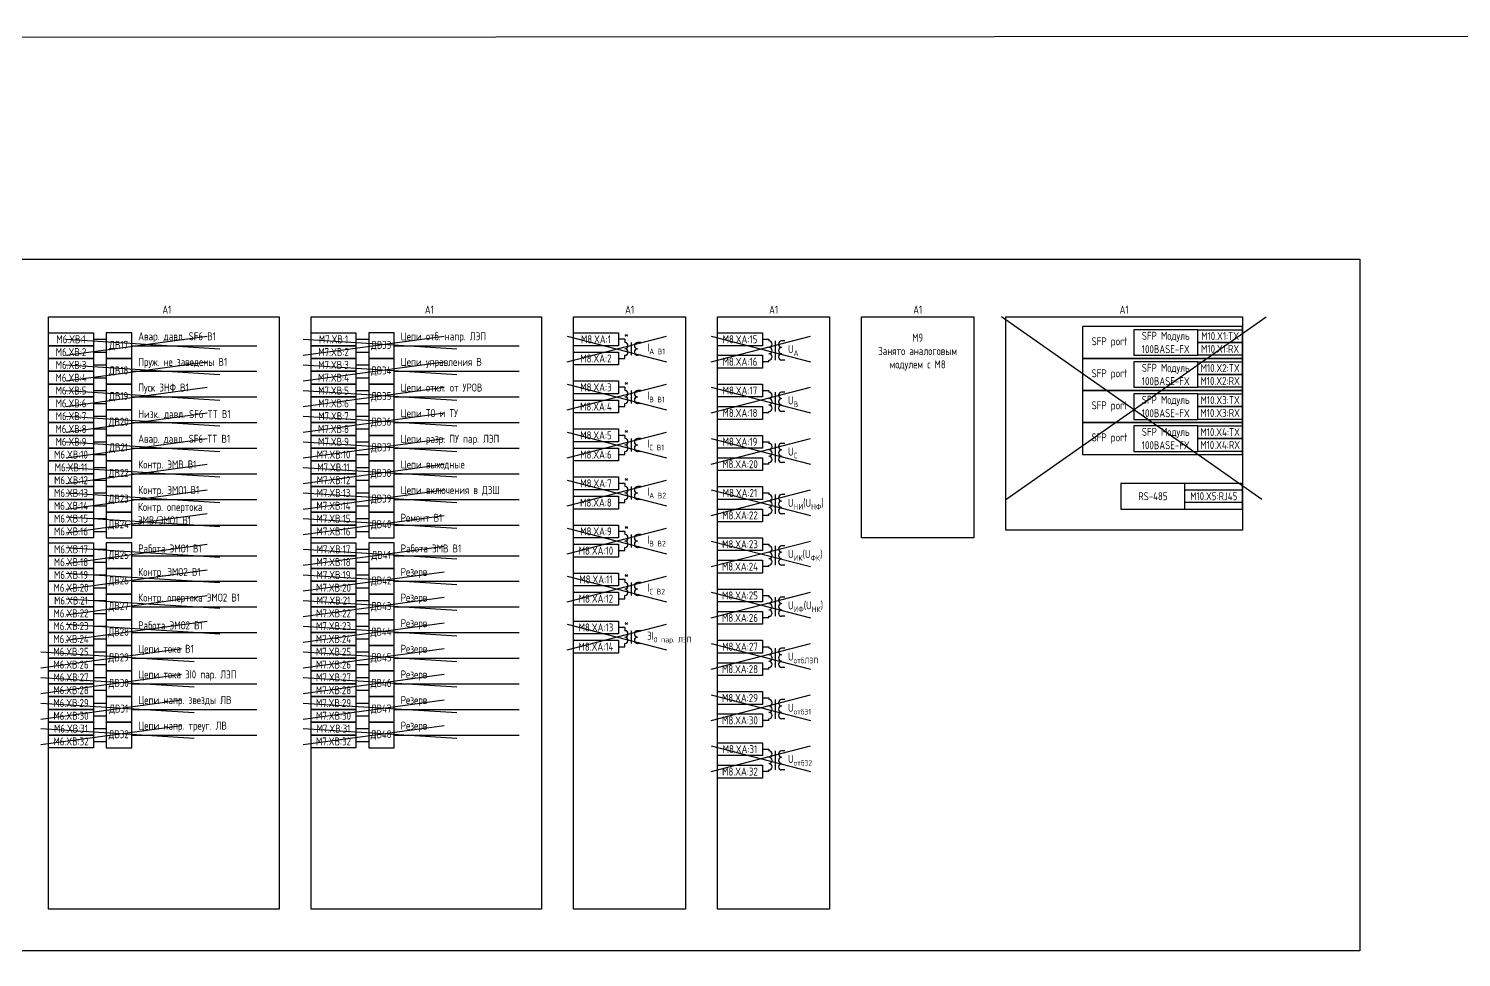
# Model space of a CAD drawing. Header units: millimetres. Extents: x -920 to 3495, y -90 to 589.
# Drawn here: x -447.6 to 0, y 299 to 589 of the extents above; entities that cross this region are included whole.
import ezdxf

# ---------------------------------------------------------------- set-up
doc = ezdxf.new("R2010")
doc.units = ezdxf.units.MM
doc.styles.add('Gost_type_A', font='GOST_A.TTF')

msp = doc.modelspace()

# ---------------------------------------------------------------- linework, layer by layer
at = {"color": 6}
for p, q in [((-62.35, 442), (-143.7, 499)), ((-142.35, 442), (-61, 499)), ((-435.83, 487), (-391.83, 493)), ((-361.83, 487), (-317.83, 493)), ((-279.35, 493), (-248.35, 485)), ((-279.35, 485), (-248.35, 493)), ((-234.35, 493), (-203.35, 485)), ((-234.35, 485), (-203.35, 493)), ((-435.83, 492), (-387.83, 489)), ((-361.83, 492), (-313.83, 489)), ((-435.83, 479), (-391.83, 485)), ((-435.83, 484), (-387.83, 481)), ((-361.83, 479), (-317.83, 485)), ((-361.83, 484), (-313.83, 481)), ((-435.83, 471), (-391.83, 477)), ((-435.83, 476), (-387.83, 473)), ((-361.83, 471), (-317.83, 477)), ((-361.83, 476), (-313.83, 473)), ((-279.35, 478), (-248.35, 470)), ((-279.35, 470), (-248.35, 478)), ((-234.35, 477), (-203.35, 469)), ((-234.35, 469), (-203.35, 477)), ((-435.83, 463), (-391.83, 469)), ((-435.83, 468), (-387.83, 465)), ((-361.83, 463), (-317.83, 469)), ((-361.83, 468), (-313.83, 465)), ((-279.35, 463), (-248.35, 455)), ((-279.35, 455), (-248.35, 463)), ((-435.83, 455), (-391.83, 461)), ((-435.83, 460), (-387.83, 457)), ((-361.83, 455), (-317.83, 461)), ((-361.83, 460), (-313.83, 457)), ((-234.35, 461), (-203.35, 453)), ((-234.35, 453), (-203.35, 461)), ((-435.83, 447), (-391.83, 453)), ((-361.83, 447), (-317.83, 453)), ((-435.83, 452), (-387.83, 449)), ((-361.83, 452), (-313.83, 449)), ((-435.83, 439), (-391.83, 445)), ((-435.83, 444), (-387.83, 441)), ((-361.83, 439), (-317.83, 445)), ((-361.83, 444), (-313.83, 441)), ((-234.35, 445), (-203.35, 437)), ((-234.35, 437), (-203.35, 445)), ((-435.83, 431.58), (-391.83, 437.58)), ((-435.83, 436.58), (-387.83, 433.58)), ((-361.83, 431), (-317.83, 437)), ((-361.83, 436), (-313.83, 433)), ((-435.83, 422), (-391.83, 428)), ((-435.83, 427), (-387.83, 424)), ((-361.83, 421.42), (-317.83, 427.42)), ((-361.83, 426.42), (-313.83, 423.42)), ((-234.35, 429), (-203.35, 421)), ((-234.35, 421), (-203.35, 429)), ((-435.83, 414), (-391.83, 420)), ((-435.83, 419), (-387.83, 416)), ((-435.83, 406), (-391.83, 412)), ((-234.35, 413), (-203.35, 405)), ((-234.35, 405), (-203.35, 413)), ((-435.83, 411), (-387.83, 408)), ((-435.83, 398), (-391.83, 404)), ((-435.83, 403), (-387.83, 400)), ((-279.35, 403), (-248.35, 395)), ((-279.35, 395), (-248.35, 403)), ((-443.83, 389.42), (-399.83, 395.42)), ((-443.83, 394.42), (-395.83, 391.42)), ((-234.35, 397), (-203.35, 389)), ((-234.35, 389), (-203.35, 397)), ((-443.83, 381.42), (-399.83, 387.42)), ((-443.83, 386.42), (-395.83, 383.42)), ((-443.83, 373.42), (-399.83, 379.42)), ((-443.83, 378.42), (-395.83, 375.42)), ((-443.83, 365.42), (-399.83, 371.42)), ((-443.83, 370.42), (-395.83, 367.42))]:
    msp.add_line(p, q, dxfattribs=at)
for p, q in [((-427.35, 492), (-423.35, 492)), ((-427.35, 488), (-423.35, 488)), ((-415.35, 490), (-376.35, 490)), ((-345.35, 492), (-341.35, 492)), ((-345.35, 488), (-341.35, 488)), ((-333.35, 490), (-294.35, 490)), ((-261.35, 492), (-263.35, 492)), ((-427.35, 484), (-423.35, 484)), ((-345.35, 484), (-341.35, 484)), ((-263.35, 486), (-261.35, 486)), ((-427.35, 480), (-423.35, 480)), ((-415.35, 482), (-376.35, 482)), ((-345.35, 480), (-341.35, 480)), ((-333.35, 482), (-294.35, 482)), ((-427.35, 476), (-423.35, 476)), ((-345.35, 476), (-341.35, 476)), ((-261.35, 477), (-263.35, 477)), ((-427.35, 472), (-423.35, 472)), ((-415.35, 474), (-376.35, 474)), ((-345.35, 472), (-341.35, 472)), ((-333.35, 474), (-294.35, 474)), ((-263.35, 471), (-261.35, 471)), ((-427.35, 468), (-423.35, 468)), ((-415.35, 466), (-376.35, 466)), ((-345.35, 468), (-341.35, 468)), ((-333.35, 466), (-294.35, 466)), ((-427.35, 464), (-423.35, 464)), ((-345.35, 464), (-341.35, 464)), ((-261.35, 462), (-263.35, 462)), ((-427.35, 460), (-423.35, 460)), ((-415.35, 458), (-376.35, 458)), ((-345.35, 460), (-341.35, 460)), ((-333.35, 458), (-294.35, 458)), ((-427.35, 456), (-423.35, 456)), ((-345.35, 456), (-341.35, 456)), ((-263.35, 456), (-261.35, 456)), ((-427.35, 452), (-423.35, 452)), ((-427.35, 448), (-423.35, 448)), ((-415.35, 450), (-376.35, 450)), ((-345.35, 452), (-341.35, 452)), ((-345.35, 448), (-341.35, 448)), ((-333.35, 450), (-294.35, 450)), ((-427.35, 444), (-423.35, 444)), ((-345.35, 444), (-341.35, 444)), ((-261.35, 447), (-263.35, 447)), ((-427.35, 440), (-423.35, 440)), ((-415.35, 442), (-376.35, 442)), ((-345.35, 440), (-341.35, 440)), ((-333.35, 442), (-294.35, 442)), ((-263.35, 441), (-261.35, 441)), ((-427.35, 436), (-423.35, 436)), ((-345.35, 436), (-341.35, 436)), ((-427.35, 432), (-423.35, 432)), ((-415.35, 434), (-376.35, 434)), ((-345.35, 432), (-341.35, 432)), ((-333.35, 434), (-294.35, 434)), ((-261.35, 432), (-263.35, 432)), ((-427.35, 426.42), (-423.35, 426.42)), ((-345.35, 426.42), (-341.35, 426.42)), ((-263.35, 426), (-261.35, 426)), ((-427.35, 422.42), (-423.35, 422.42)), ((-415.35, 424.42), (-376.35, 424.42)), ((-345.35, 422.42), (-341.35, 422.42)), ((-333.35, 424.42), (-294.35, 424.42)), ((-427.35, 418.42), (-423.35, 418.42)), ((-415.35, 416.42), (-376.35, 416.42)), ((-345.35, 418.42), (-341.35, 418.42)), ((-333.35, 416.42), (-294.35, 416.42)), ((-261.35, 417), (-263.35, 417)), ((-427.35, 414.42), (-423.35, 414.42)), ((-345.35, 414.42), (-341.35, 414.42)), ((-427.35, 410.42), (-423.35, 410.42)), ((-415.35, 408.42), (-376.35, 408.42)), ((-345.35, 410.42), (-341.35, 410.42)), ((-333.35, 408.42), (-294.35, 408.42)), ((-263.35, 411), (-261.35, 411)), ((-427.35, 406.42), (-423.35, 406.42)), ((-345.35, 406.42), (-341.35, 406.42)), ((-427.35, 402.42), (-423.35, 402.42)), ((-427.35, 398.42), (-423.35, 398.42)), ((-415.35, 400.42), (-376.35, 400.42)), ((-345.35, 402.42), (-341.35, 402.42)), ((-345.35, 398.42), (-341.35, 398.42)), ((-333.35, 400.42), (-294.35, 400.42)), ((-261.35, 402), (-263.35, 402)), ((-427.35, 394.42), (-423.35, 394.42)), ((-345.35, 394.42), (-341.35, 394.42)), ((-263.35, 396), (-261.35, 396)), ((-427.35, 390.42), (-423.35, 390.42)), ((-415.35, 392.42), (-376.35, 392.42)), ((-345.35, 390.42), (-341.35, 390.42)), ((-333.35, 392.42), (-294.35, 392.42)), ((-427.35, 386.42), (-423.35, 386.42)), ((-345.35, 386.42), (-341.35, 386.42)), ((-427.35, 382.42), (-423.35, 382.42)), ((-415.35, 384.42), (-376.35, 384.42)), ((-345.35, 382.42), (-341.35, 382.42)), ((-333.35, 384.42), (-294.35, 384.42)), ((-427.35, 378.42), (-423.35, 378.42)), ((-415.35, 376.42), (-376.35, 376.42)), ((-345.35, 378.42), (-341.35, 378.42)), ((-333.35, 376.42), (-294.35, 376.42)), ((-427.35, 374.42), (-423.35, 374.42)), ((-345.35, 374.42), (-341.35, 374.42)), ((-427.35, 370.42), (-423.35, 370.42)), ((-415.35, 368.42), (-376.35, 368.42)), ((-345.35, 370.42), (-341.35, 370.42)), ((-333.35, 368.42), (-294.35, 368.42)), ((-427.35, 366.42), (-423.35, 366.42)), ((-345.35, 366.42), (-341.35, 366.42))]:
    msp.add_line(p, q)
at = {"ltscale": 4}
for p, q in [((-261.35, 492), (-261.35, 491)), ((-261.35, 491.5), (-261.35, 491)), ((-259.35, 491), (-259.35, 487)), ((-259.35, 491), (-259.35, 487)), ((-256.35, 491), (-257.35, 491)), ((-256.35, 491), (-257.35, 491)), ((-218.35, 492), (-216.35, 492)), ((-216.35, 492), (-216.35, 491.5)), ((-216.35, 492), (-216.35, 491.5)), ((-214.35, 491.5), (-214.35, 487.5)), ((-214.35, 489.5), (-214.35, 485.5)), ((-211.35, 491.5), (-212.35, 491.5)), ((-261.35, 486), (-261.35, 487)), ((-256.35, 487), (-257.35, 487)), ((-256.35, 487), (-257.35, 487)), ((-216.35, 485), (-218.35, 485)), ((-216.35, 485), (-216.35, 485.5)), ((-211.35, 485.5), (-212.35, 485.5)), ((-261.35, 477), (-261.35, 476)), ((-261.35, 476.5), (-261.35, 476)), ((-259.35, 476), (-259.35, 472)), ((-259.35, 476), (-259.35, 472)), ((-256.35, 476), (-257.35, 476)), ((-256.35, 476), (-257.35, 476)), ((-218.35, 476), (-216.35, 476)), ((-216.35, 476), (-216.35, 475.5)), ((-216.35, 476), (-216.35, 475.5)), ((-214.35, 475.5), (-214.35, 471.5)), ((-211.35, 475.5), (-212.35, 475.5)), ((-261.35, 471), (-261.35, 472)), ((-256.35, 472), (-257.35, 472)), ((-256.35, 472), (-257.35, 472)), ((-214.35, 473.5), (-214.35, 469.5)), ((-216.35, 469), (-218.35, 469)), ((-216.35, 469), (-216.35, 469.5)), ((-211.35, 469.5), (-212.35, 469.5)), ((-261.35, 462), (-261.35, 461)), ((-261.35, 461.5), (-261.35, 461)), ((-261.35, 456), (-261.35, 457)), ((-259.35, 461), (-259.35, 457)), ((-259.35, 461), (-259.35, 457)), ((-256.35, 461), (-257.35, 461)), ((-256.35, 461), (-257.35, 461)), ((-256.35, 457), (-257.35, 457)), ((-256.35, 457), (-257.35, 457)), ((-218.35, 460), (-216.35, 460)), ((-216.35, 460), (-216.35, 459.5)), ((-216.35, 460), (-216.35, 459.5)), ((-214.35, 459.5), (-214.35, 455.5)), ((-214.35, 457.5), (-214.35, 453.5)), ((-211.35, 459.5), (-212.35, 459.5)), ((-216.35, 453), (-218.35, 453)), ((-216.35, 453), (-216.35, 453.5)), ((-211.35, 453.5), (-212.35, 453.5)), ((-261.35, 447), (-261.35, 446)), ((-261.35, 446.5), (-261.35, 446)), ((-259.35, 446), (-259.35, 442)), ((-259.35, 446), (-259.35, 442)), ((-256.35, 446), (-257.35, 446)), ((-256.35, 446), (-257.35, 446)), ((-218.35, 444), (-216.35, 444)), ((-216.35, 444), (-216.35, 443.5)), ((-216.35, 444), (-216.35, 443.5)), ((-214.35, 443.5), (-214.35, 439.5)), ((-211.35, 443.5), (-212.35, 443.5)), ((-261.35, 441), (-261.35, 442)), ((-256.35, 442), (-257.35, 442)), ((-256.35, 442), (-257.35, 442)), ((-214.35, 441.5), (-214.35, 437.5)), ((-216.35, 437), (-218.35, 437)), ((-216.35, 437), (-216.35, 437.5)), ((-211.35, 437.5), (-212.35, 437.5)), ((-261.35, 432), (-261.35, 431)), ((-261.35, 431.5), (-261.35, 431)), ((-259.35, 431), (-259.35, 427)), ((-259.35, 431), (-259.35, 427)), ((-256.35, 431), (-257.35, 431)), ((-256.35, 431), (-257.35, 431)), ((-261.35, 426), (-261.35, 427)), ((-256.35, 427), (-257.35, 427)), ((-256.35, 427), (-257.35, 427)), ((-218.35, 428), (-216.35, 428)), ((-216.35, 428), (-216.35, 427.5)), ((-216.35, 428), (-216.35, 427.5)), ((-214.35, 427.5), (-214.35, 423.5)), ((-214.35, 425.5), (-214.35, 421.5)), ((-211.35, 427.5), (-212.35, 427.5)), ((-216.35, 421), (-218.35, 421)), ((-216.35, 421), (-216.35, 421.5)), ((-211.35, 421.5), (-212.35, 421.5)), ((-261.35, 417), (-261.35, 416)), ((-261.35, 416.5), (-261.35, 416)), ((-261.35, 411), (-261.35, 412)), ((-259.35, 416), (-259.35, 412)), ((-259.35, 416), (-259.35, 412)), ((-256.35, 416), (-257.35, 416)), ((-256.35, 416), (-257.35, 416)), ((-256.35, 412), (-257.35, 412)), ((-256.35, 412), (-257.35, 412)), ((-218.35, 412), (-216.35, 412)), ((-216.35, 412), (-216.35, 411.5)), ((-216.35, 412), (-216.35, 411.5)), ((-214.35, 411.5), (-214.35, 407.5)), ((-214.35, 409.5), (-214.35, 405.5)), ((-211.35, 411.5), (-212.35, 411.5)), ((-216.35, 405), (-218.35, 405)), ((-216.35, 405), (-216.35, 405.5)), ((-211.35, 405.5), (-212.35, 405.5)), ((-261.35, 402), (-261.35, 401)), ((-261.35, 401.5), (-261.35, 401)), ((-259.35, 401), (-259.35, 397)), ((-259.35, 401), (-259.35, 397)), ((-256.35, 401), (-257.35, 401)), ((-256.35, 401), (-257.35, 401)), ((-261.35, 396), (-261.35, 397)), ((-256.35, 397), (-257.35, 397)), ((-256.35, 397), (-257.35, 397)), ((-218.35, 396), (-216.35, 396)), ((-216.35, 396), (-216.35, 395.5)), ((-216.35, 396), (-216.35, 395.5)), ((-214.35, 395.5), (-214.35, 391.5)), ((-211.35, 395.5), (-212.35, 395.5)), ((-216.35, 389), (-216.35, 389.5)), ((-214.35, 393.5), (-214.35, 389.5)), ((-211.35, 389.5), (-212.35, 389.5)), ((-216.35, 389), (-218.35, 389)), ((-218.35, 380), (-216.35, 380)), ((-216.35, 380), (-216.35, 379.5)), ((-216.35, 380), (-216.35, 379.5)), ((-214.35, 379.5), (-214.35, 375.5)), ((-214.35, 377.5), (-214.35, 373.5)), ((-211.35, 379.5), (-212.35, 379.5)), ((-216.35, 373), (-218.35, 373)), ((-216.35, 373), (-216.35, 373.5)), ((-211.35, 373.5), (-212.35, 373.5)), ((-218.35, 364), (-216.35, 364)), ((-216.35, 364), (-216.35, 363.5)), ((-216.35, 364), (-216.35, 363.5)), ((-214.35, 363.5), (-214.35, 359.5)), ((-211.35, 363.5), (-212.35, 363.5)), ((-214.35, 361.5), (-214.35, 357.5)), ((-216.35, 357), (-218.35, 357)), ((-216.35, 357), (-216.35, 357.5)), ((-211.35, 357.5), (-212.35, 357.5))]:
    msp.add_line(p, q, dxfattribs=at)
at = {"color": 3}
for p, q in [((-279.35, 448), (-248.35, 440)), ((-279.35, 440), (-248.35, 448)), ((-279.35, 433), (-248.35, 425)), ((-279.35, 425), (-248.35, 433)), ((-361.83, 413.42), (-317.83, 419.42)), ((-361.83, 418.42), (-313.83, 415.42)), ((-279.35, 418), (-248.35, 410)), ((-279.35, 410), (-248.35, 418)), ((-361.83, 405.42), (-317.83, 411.42)), ((-361.83, 410.42), (-313.83, 407.42)), ((-361.83, 397.42), (-317.83, 403.42)), ((-361.83, 402.42), (-313.83, 399.42)), ((-361.83, 389.42), (-317.83, 395.42)), ((-361.83, 394.42), (-313.83, 391.42)), ((-361.83, 381.42), (-317.83, 387.42)), ((-361.83, 386.42), (-313.83, 383.42)), ((-234.35, 381), (-203.35, 373)), ((-234.35, 373), (-203.35, 381)), ((-361.83, 373.42), (-317.83, 379.42)), ((-361.83, 378.42), (-313.83, 375.42)), ((-361.83, 365.42), (-317.83, 371.42)), ((-361.83, 370.42), (-313.83, 367.42)), ((-234.35, 365), (-203.35, 357)), ((-234.35, 357), (-203.35, 365))]:
    msp.add_line(p, q, dxfattribs=at)
at = {"color": 94, "lineweight": 30}
msp.add_lwpolyline([(-920, 586), (3495, 589), (3495, -87), (-920, -90)], close=True, dxfattribs=at)
for points in [[(-840, 517), (-31.75, 517), (-31.75, 301), (-840, 301)], [(-441.35, 499), (-369.35, 499), (-369.35, 314), (-441.35, 314)], [(-359.35, 499), (-287.35, 499), (-287.35, 314), (-359.35, 314)], [(-277.35, 499), (-242.35, 499), (-242.35, 314), (-277.35, 314)], [(-232.35, 499), (-197.35, 499), (-197.35, 314), (-232.35, 314)], [(-187.35, 499), (-152.35, 499), (-152.35, 430), (-187.35, 430)], [(-142.35, 499), (-68.35, 499), (-68.35, 432.42), (-142.35, 432.42)], [(-441.35, 494), (-427.35, 494), (-427.35, 490), (-441.35, 490)], [(-359.35, 494), (-345.35, 494), (-345.35, 490), (-359.35, 490)], [(-277.35, 494), (-263.35, 494), (-263.35, 490), (-277.35, 490)], [(-232.35, 494), (-218.35, 494), (-218.35, 490), (-232.35, 490)], [(-68.35, 496), (-118.35, 496), (-118.35, 486), (-68.35, 486)], [(-82.35, 495), (-68.35, 495), (-68.35, 491), (-82.35, 491)], [(-441.35, 490), (-427.35, 490), (-427.35, 486), (-441.35, 486)], [(-359.35, 490), (-345.35, 490), (-345.35, 486), (-359.35, 486)], [(-277.35, 488), (-263.35, 488), (-263.35, 484), (-277.35, 484)], [(-82.35, 491), (-68.35, 491), (-68.35, 487), (-82.35, 487)], [(-441.35, 486), (-427.35, 486), (-427.35, 482), (-441.35, 482)], [(-359.35, 486), (-345.35, 486), (-345.35, 482), (-359.35, 482)], [(-232.35, 487), (-218.35, 487), (-218.35, 483), (-232.35, 483)], [(-68.35, 486), (-118.35, 486), (-118.35, 476), (-68.35, 476)], [(-82.35, 485), (-68.35, 485), (-68.35, 481), (-82.35, 481)], [(-441.35, 482), (-427.35, 482), (-427.35, 478), (-441.35, 478)], [(-359.35, 482), (-345.35, 482), (-345.35, 478), (-359.35, 478)], [(-277.35, 479), (-263.35, 479), (-263.35, 475), (-277.35, 475)], [(-82.35, 481), (-68.35, 481), (-68.35, 477), (-82.35, 477)], [(-441.35, 478), (-427.35, 478), (-427.35, 474), (-441.35, 474)], [(-359.35, 478), (-345.35, 478), (-345.35, 474), (-359.35, 474)], [(-232.35, 478), (-218.35, 478), (-218.35, 474), (-232.35, 474)], [(-68.35, 476), (-118.35, 476), (-118.35, 466), (-68.35, 466)], [(-82.35, 475), (-68.35, 475), (-68.35, 471), (-82.35, 471)], [(-441.35, 474), (-427.35, 474), (-427.35, 470), (-441.35, 470)], [(-441.35, 470), (-427.35, 470), (-427.35, 466), (-441.35, 466)], [(-359.35, 474), (-345.35, 474), (-345.35, 470), (-359.35, 470)], [(-359.35, 470), (-345.35, 470), (-345.35, 466), (-359.35, 466)], [(-277.35, 473), (-263.35, 473), (-263.35, 469), (-277.35, 469)], [(-232.35, 471), (-218.35, 471), (-218.35, 467), (-232.35, 467)], [(-82.35, 471), (-68.35, 471), (-68.35, 467), (-82.35, 467)], [(-441.35, 466), (-427.35, 466), (-427.35, 462), (-441.35, 462)], [(-359.35, 466), (-345.35, 466), (-345.35, 462), (-359.35, 462)], [(-68.35, 466), (-118.35, 466), (-118.35, 456), (-68.35, 456)], [(-441.35, 462), (-427.35, 462), (-427.35, 458), (-441.35, 458)], [(-359.35, 462), (-345.35, 462), (-345.35, 458), (-359.35, 458)], [(-277.35, 464), (-263.35, 464), (-263.35, 460), (-277.35, 460)], [(-232.35, 462), (-218.35, 462), (-218.35, 458), (-232.35, 458)], [(-82.35, 465), (-68.35, 465), (-68.35, 461), (-82.35, 461)], [(-441.35, 458), (-427.35, 458), (-427.35, 454), (-441.35, 454)], [(-359.35, 458), (-345.35, 458), (-345.35, 454), (-359.35, 454)], [(-277.35, 458), (-263.35, 458), (-263.35, 454), (-277.35, 454)], [(-82.35, 461), (-68.35, 461), (-68.35, 457), (-82.35, 457)], [(-441.35, 454), (-427.35, 454), (-427.35, 450), (-441.35, 450)], [(-359.35, 454), (-345.35, 454), (-345.35, 450), (-359.35, 450)], [(-232.35, 455), (-218.35, 455), (-218.35, 451), (-232.35, 451)], [(-441.35, 450), (-427.35, 450), (-427.35, 446), (-441.35, 446)], [(-359.35, 450), (-345.35, 450), (-345.35, 446), (-359.35, 446)], [(-277.35, 449), (-263.35, 449), (-263.35, 445), (-277.35, 445)], [(-441.35, 446), (-427.35, 446), (-427.35, 442), (-441.35, 442)], [(-359.35, 446), (-345.35, 446), (-345.35, 442), (-359.35, 442)], [(-232.35, 446), (-218.35, 446), (-218.35, 442), (-232.35, 442)], [(-86.35, 445), (-68.35, 445), (-68.35, 441), (-86.35, 441)], [(-441.35, 442), (-427.35, 442), (-427.35, 438), (-441.35, 438)], [(-359.35, 442), (-345.35, 442), (-345.35, 438), (-359.35, 438)], [(-277.35, 443), (-263.35, 443), (-263.35, 439), (-277.35, 439)], [(-232.35, 439), (-218.35, 439), (-218.35, 435), (-232.35, 435)], [(-441.35, 438), (-427.35, 438), (-427.35, 434), (-441.35, 434)], [(-359.35, 438), (-345.35, 438), (-345.35, 434), (-359.35, 434)], [(-441.35, 434), (-427.35, 434), (-427.35, 430), (-441.35, 430)], [(-359.35, 434), (-345.35, 434), (-345.35, 430), (-359.35, 430)], [(-277.35, 434), (-263.35, 434), (-263.35, 430), (-277.35, 430)], [(-232.35, 430), (-218.35, 430), (-218.35, 426), (-232.35, 426)], [(-441.35, 428.42), (-427.35, 428.42), (-427.35, 424.42), (-441.35, 424.42)], [(-359.35, 428.42), (-345.35, 428.42), (-345.35, 424.42), (-359.35, 424.42)], [(-277.35, 428), (-263.35, 428), (-263.35, 424), (-277.35, 424)], [(-441.35, 424.42), (-427.35, 424.42), (-427.35, 420.42), (-441.35, 420.42)], [(-359.35, 424.42), (-345.35, 424.42), (-345.35, 420.42), (-359.35, 420.42)], [(-232.35, 423), (-218.35, 423), (-218.35, 419), (-232.35, 419)], [(-441.35, 420.42), (-427.35, 420.42), (-427.35, 416.42), (-441.35, 416.42)], [(-441.35, 416.42), (-427.35, 416.42), (-427.35, 412.42), (-441.35, 412.42)], [(-359.35, 420.42), (-345.35, 420.42), (-345.35, 416.42), (-359.35, 416.42)], [(-359.35, 416.42), (-345.35, 416.42), (-345.35, 412.42), (-359.35, 412.42)], [(-277.35, 419), (-263.35, 419), (-263.35, 415), (-277.35, 415)], [(-441.35, 412.42), (-427.35, 412.42), (-427.35, 408.42), (-441.35, 408.42)], [(-359.35, 412.42), (-345.35, 412.42), (-345.35, 408.42), (-359.35, 408.42)], [(-277.35, 413), (-263.35, 413), (-263.35, 409), (-277.35, 409)], [(-232.35, 414), (-218.35, 414), (-218.35, 410), (-232.35, 410)], [(-441.35, 408.42), (-427.35, 408.42), (-427.35, 404.42), (-441.35, 404.42)], [(-359.35, 408.42), (-345.35, 408.42), (-345.35, 404.42), (-359.35, 404.42)], [(-441.35, 404.42), (-427.35, 404.42), (-427.35, 400.42), (-441.35, 400.42)], [(-359.35, 404.42), (-345.35, 404.42), (-345.35, 400.42), (-359.35, 400.42)], [(-277.35, 404), (-263.35, 404), (-263.35, 400), (-277.35, 400)], [(-232.35, 407), (-218.35, 407), (-218.35, 403), (-232.35, 403)], [(-441.35, 400.42), (-427.35, 400.42), (-427.35, 396.42), (-441.35, 396.42)], [(-359.35, 400.42), (-345.35, 400.42), (-345.35, 396.42), (-359.35, 396.42)], [(-441.35, 396.42), (-427.35, 396.42), (-427.35, 392.42), (-441.35, 392.42)], [(-359.35, 396.42), (-345.35, 396.42), (-345.35, 392.42), (-359.35, 392.42)], [(-277.35, 398), (-263.35, 398), (-263.35, 394), (-277.35, 394)], [(-232.35, 398), (-218.35, 398), (-218.35, 394), (-232.35, 394)], [(-441.35, 392.42), (-427.35, 392.42), (-427.35, 388.42), (-441.35, 388.42)], [(-359.35, 392.42), (-345.35, 392.42), (-345.35, 388.42), (-359.35, 388.42)], [(-232.35, 391), (-218.35, 391), (-218.35, 387), (-232.35, 387)], [(-441.35, 388.42), (-427.35, 388.42), (-427.35, 384.42), (-441.35, 384.42)], [(-359.35, 388.42), (-345.35, 388.42), (-345.35, 384.42), (-359.35, 384.42)], [(-441.35, 384.42), (-427.35, 384.42), (-427.35, 380.42), (-441.35, 380.42)], [(-359.35, 384.42), (-345.35, 384.42), (-345.35, 380.42), (-359.35, 380.42)], [(-232.35, 382), (-218.35, 382), (-218.35, 378), (-232.35, 378)], [(-441.35, 380.42), (-427.35, 380.42), (-427.35, 376.42), (-441.35, 376.42)], [(-441.35, 376.42), (-427.35, 376.42), (-427.35, 372.42), (-441.35, 372.42)], [(-359.35, 380.42), (-345.35, 380.42), (-345.35, 376.42), (-359.35, 376.42)], [(-359.35, 376.42), (-345.35, 376.42), (-345.35, 372.42), (-359.35, 372.42)], [(-441.35, 372.42), (-427.35, 372.42), (-427.35, 368.42), (-441.35, 368.42)], [(-359.35, 372.42), (-345.35, 372.42), (-345.35, 368.42), (-359.35, 368.42)], [(-232.35, 375), (-218.35, 375), (-218.35, 371), (-232.35, 371)], [(-441.35, 368.42), (-427.35, 368.42), (-427.35, 364.42), (-441.35, 364.42)], [(-359.35, 368.42), (-345.35, 368.42), (-345.35, 364.42), (-359.35, 364.42)], [(-232.35, 366), (-218.35, 366), (-218.35, 362), (-232.35, 362)], [(-232.35, 359), (-218.35, 359), (-218.35, 355), (-232.35, 355)]]:
    msp.add_lwpolyline(points, close=True)
at = {"ltscale": 4}
for points in [[(-423.35, 486), (-415.35, 486), (-415.35, 494), (-423.35, 494)], [(-341.35, 486), (-333.35, 486), (-333.35, 494), (-341.35, 494)], [(-423.35, 478), (-415.35, 478), (-415.35, 486), (-423.35, 486)], [(-341.35, 478), (-333.35, 478), (-333.35, 486), (-341.35, 486)], [(-423.35, 470), (-415.35, 470), (-415.35, 478), (-423.35, 478)], [(-341.35, 470), (-333.35, 470), (-333.35, 478), (-341.35, 478)], [(-423.35, 462), (-415.35, 462), (-415.35, 470), (-423.35, 470)], [(-341.35, 462), (-333.35, 462), (-333.35, 470), (-341.35, 470)], [(-423.35, 454), (-415.35, 454), (-415.35, 462), (-423.35, 462)], [(-341.35, 454), (-333.35, 454), (-333.35, 462), (-341.35, 462)], [(-423.35, 446), (-415.35, 446), (-415.35, 454), (-423.35, 454)], [(-341.35, 446), (-333.35, 446), (-333.35, 454), (-341.35, 454)], [(-423.35, 438), (-415.35, 438), (-415.35, 446), (-423.35, 446)], [(-341.35, 438), (-333.35, 438), (-333.35, 446), (-341.35, 446)], [(-423.35, 430), (-415.35, 430), (-415.35, 438), (-423.35, 438)], [(-341.35, 430), (-333.35, 430), (-333.35, 438), (-341.35, 438)], [(-423.35, 420.42), (-415.35, 420.42), (-415.35, 428.42), (-423.35, 428.42)], [(-341.35, 420.42), (-333.35, 420.42), (-333.35, 428.42), (-341.35, 428.42)], [(-423.35, 412.42), (-415.35, 412.42), (-415.35, 420.42), (-423.35, 420.42)], [(-341.35, 412.42), (-333.35, 412.42), (-333.35, 420.42), (-341.35, 420.42)], [(-423.35, 404.42), (-415.35, 404.42), (-415.35, 412.42), (-423.35, 412.42)], [(-341.35, 404.42), (-333.35, 404.42), (-333.35, 412.42), (-341.35, 412.42)], [(-423.35, 396.42), (-415.35, 396.42), (-415.35, 404.42), (-423.35, 404.42)], [(-341.35, 396.42), (-333.35, 396.42), (-333.35, 404.42), (-341.35, 404.42)], [(-423.35, 388.42), (-415.35, 388.42), (-415.35, 396.42), (-423.35, 396.42)], [(-341.35, 388.42), (-333.35, 388.42), (-333.35, 396.42), (-341.35, 396.42)], [(-423.35, 380.42), (-415.35, 380.42), (-415.35, 388.42), (-423.35, 388.42)], [(-341.35, 380.42), (-333.35, 380.42), (-333.35, 388.42), (-341.35, 388.42)], [(-423.35, 372.42), (-415.35, 372.42), (-415.35, 380.42), (-423.35, 380.42)], [(-341.35, 372.42), (-333.35, 372.42), (-333.35, 380.42), (-341.35, 380.42)], [(-423.35, 364.42), (-415.35, 364.42), (-415.35, 372.42), (-423.35, 372.42)], [(-341.35, 364.42), (-333.35, 364.42), (-333.35, 372.42), (-341.35, 372.42)]]:
    msp.add_lwpolyline(points, close=True, dxfattribs=at)
at = {"linetype": 'Continuous', "lineweight": 25, "ltscale": 4}
for points in [[(-102.35, 487), (-82.35, 487), (-82.35, 495), (-102.35, 495)], [(-102.35, 477), (-82.35, 477), (-82.35, 485), (-102.35, 485)], [(-102.35, 467), (-82.35, 467), (-82.35, 475), (-102.35, 475)], [(-102.35, 457), (-82.35, 457), (-82.35, 465), (-102.35, 465)], [(-106.35, 439), (-68.35, 439), (-68.35, 447), (-106.35, 447)], [(-106.35, 439), (-86.35, 439), (-86.35, 447), (-106.35, 447)]]:
    msp.add_lwpolyline(points, close=True, dxfattribs=at)
at = {"ltscale": 4}
for centre, start, end in [((-261.35, 490), 270, 90), ((-261.35, 490), 270, 90), ((-261.35, 488), 270, 90), ((-261.35, 488), 270, 90), ((-257.35, 490), 90, 270), ((-257.35, 490), 90, 270), ((-257.35, 488), 90, 270), ((-257.35, 488), 90, 270), ((-216.35, 490.5), 270, 90), ((-216.35, 488.5), 270, 90), ((-212.35, 490.5), 90, 270), ((-212.35, 490.5), 90, 270), ((-212.35, 488.5), 90, 270), ((-212.35, 488.5), 90, 270), ((-216.35, 486.5), 270, 90), ((-212.35, 486.5), 90, 270), ((-261.35, 475), 270, 90), ((-261.35, 475), 270, 90), ((-257.35, 475), 90, 270), ((-257.35, 475), 90, 270), ((-216.35, 474.5), 270, 90), ((-212.35, 474.5), 90, 270), ((-212.35, 474.5), 90, 270), ((-261.35, 473), 270, 90), ((-261.35, 473), 270, 90), ((-257.35, 473), 90, 270), ((-257.35, 473), 90, 270), ((-216.35, 472.5), 270, 90), ((-216.35, 470.5), 270, 90), ((-212.35, 472.5), 90, 270), ((-212.35, 472.5), 90, 270), ((-212.35, 470.5), 90, 270), ((-261.35, 460), 270, 90), ((-261.35, 460), 270, 90), ((-261.35, 458), 270, 90), ((-261.35, 458), 270, 90), ((-257.35, 460), 90, 270), ((-257.35, 460), 90, 270), ((-257.35, 458), 90, 270), ((-257.35, 458), 90, 270), ((-216.35, 458.5), 270, 90), ((-216.35, 456.5), 270, 90), ((-212.35, 458.5), 90, 270), ((-212.35, 458.5), 90, 270), ((-212.35, 456.5), 90, 270), ((-212.35, 456.5), 90, 270), ((-216.35, 454.5), 270, 90), ((-212.35, 454.5), 90, 270), ((-261.35, 445), 270, 90), ((-261.35, 445), 270, 90), ((-261.35, 443), 270, 90), ((-261.35, 443), 270, 90), ((-257.35, 445), 90, 270), ((-257.35, 445), 90, 270), ((-257.35, 443), 90, 270), ((-257.35, 443), 90, 270), ((-216.35, 442.5), 270, 90), ((-212.35, 442.5), 90, 270), ((-212.35, 442.5), 90, 270), ((-216.35, 440.5), 270, 90), ((-216.35, 438.5), 270, 90), ((-212.35, 440.5), 90, 270), ((-212.35, 440.5), 90, 270), ((-212.35, 438.5), 90, 270), ((-261.35, 430), 270, 90), ((-261.35, 430), 270, 90), ((-257.35, 430), 90, 270), ((-257.35, 430), 90, 270), ((-261.35, 428), 270, 90), ((-261.35, 428), 270, 90), ((-257.35, 428), 90, 270), ((-257.35, 428), 90, 270), ((-216.35, 426.5), 270, 90), ((-216.35, 424.5), 270, 90), ((-212.35, 426.5), 90, 270), ((-212.35, 426.5), 90, 270), ((-212.35, 424.5), 90, 270), ((-212.35, 424.5), 90, 270), ((-216.35, 422.5), 270, 90), ((-212.35, 422.5), 90, 270), ((-261.35, 415), 270, 90), ((-261.35, 415), 270, 90), ((-261.35, 413), 270, 90), ((-261.35, 413), 270, 90), ((-257.35, 415), 90, 270), ((-257.35, 415), 90, 270), ((-257.35, 413), 90, 270), ((-257.35, 413), 90, 270), ((-216.35, 410.5), 270, 90), ((-216.35, 408.5), 270, 90), ((-216.35, 406.5), 270, 90), ((-212.35, 410.5), 90, 270), ((-212.35, 410.5), 90, 270), ((-212.35, 408.5), 90, 270), ((-212.35, 408.5), 90, 270), ((-212.35, 406.5), 90, 270), ((-261.35, 400), 270, 90), ((-261.35, 400), 270, 90), ((-261.35, 398), 270, 90), ((-261.35, 398), 270, 90), ((-257.35, 400), 90, 270), ((-257.35, 400), 90, 270), ((-257.35, 398), 90, 270), ((-257.35, 398), 90, 270), ((-216.35, 394.5), 270, 90), ((-212.35, 394.5), 90, 270), ((-212.35, 394.5), 90, 270), ((-216.35, 392.5), 270, 90), ((-216.35, 390.5), 270, 90), ((-212.35, 392.5), 90, 270), ((-212.35, 392.5), 90, 270), ((-212.35, 390.5), 90, 270), ((-216.35, 378.5), 270, 90), ((-216.35, 376.5), 270, 90), ((-212.35, 378.5), 90, 270), ((-212.35, 378.5), 90, 270), ((-212.35, 376.5), 90, 270), ((-212.35, 376.5), 90, 270), ((-216.35, 374.5), 270, 90), ((-212.35, 374.5), 90, 270), ((-216.35, 362.5), 270, 90), ((-212.35, 362.5), 90, 270), ((-212.35, 362.5), 90, 270), ((-216.35, 360.5), 270, 90), ((-216.35, 358.5), 270, 90), ((-212.35, 360.5), 90, 270), ((-212.35, 360.5), 90, 270), ((-212.35, 358.5), 90, 270)]:
    msp.add_arc(centre, 1, start, end, dxfattribs=at)

# ---------------------------------------------------------------- texts
at = {"char_height": 2.5, "attachment_point": 8, "line_spacing_factor": 0.9, "style": 'Gost_type_A'}
for insert, width in [((-404.41, 500), 73.8762), ((-322.41, 500), 73.8762), ((-259.85, 500), 35), ((-214.85, 500), 35), ((-169.85, 500), 35), ((-105.35, 500), 74.0002)]:
    msp.add_mtext('A1', dxfattribs=dict(at, insert=insert, width=width))
at = {"char_height": 2.5, "style": 'Gost_type_A'}
for s, insert, width, attachment_point in [('M6.XВ:1', (-434.35, 492), 14, 5), ('Авар. давл. SF6 B1', (-413.35, 491), 27.8465, 7), ('M7.XВ:1', (-352.35, 492), 14, 5), ('Цепи отб. напр. ЛЭП', (-331.35, 491), 30.8621, 7), ('M8.XA:1', (-270.35, 492), 14, 5), ('*', (-260.85, 493.5), 3, 5), ('M8.XA:15', (-225.35, 492), 14, 5), ('M9\\PЗанято аналоговым модулем с М8', (-169.85, 488), 35, 5), ('SFP port', (-104.35, 491), 20, 6), ('SFP Mодуль 100BASE-FX', (-92.35, 491), 19.9998, 5), ('M10.X1:TX', (-75.35, 493), 14, 5), ('M6.XВ:2', (-434.35, 488), 14, 5), ('ДВ17', (-419.47, 490), 7.7588, 5), ('M7.XВ:2', (-352.35, 488), 14, 5), ('ДВ33', (-337.47, 490), 7.7588, 5), ('\\A1;I{\\H0.7x;\\S^ A B1;}', (-254.35, 489), 8, 4), ('\\A1;U{\\H0.7x;\\S^ A;}', (-210.35, 488.5), 12, 4), ('M10.X1:RX', (-75.35, 489), 14, 5), ('M6.XВ:3', (-434.35, 484), 14, 5), ('ДВ18', (-419.47, 482), 7.7588, 5), ('Пруж. не заведены B1', (-413.35, 483), 31.2345, 7), ('M7.XВ:3', (-352.35, 484), 14, 5), ('ДВ34', (-337.47, 482), 7.7588, 5), ('Цепи управления B', (-331.35, 483), 44.8565, 7), ('M8.XA:2', (-270.36, 486), 14.018, 5), ('M8.XA:16', (-225.36, 485), 14.018, 5), ('SFP Mодуль 100BASE-FX', (-92.35, 481), 19.9998, 5), ('M10.X2:TX', (-75.35, 483), 14, 5), ('M6.XВ:4', (-434.35, 480), 14, 5), ('M7.XВ:4', (-352.35, 480), 14, 5), ('SFP port', (-104.35, 481), 20, 6), ('M10.X2:RX', (-75.35, 479), 14, 5), ('M6.XВ:5', (-434.35, 476), 14, 5), ('ДВ19', (-419.47, 474), 7.7588, 5), ('Пуск ЗНФ B1', (-413.35, 475), 27.8465, 7), ('M7.XВ:5', (-352.35, 476), 14, 5), ('ДВ35', (-337.47, 474), 7.7588, 5), ('Цепи откл. от УРОВ', (-331.35, 475), 27.8465, 7), ('M8.XA:3', (-270.35, 477), 14, 5), ('*', (-260.85, 478.5), 3, 5), ('\\A1;I{\\H0.7x;\\S^ B B1;}', (-254.35, 474), 8, 4), ('M8.XA:17', (-225.36, 476), 14.018, 5), ('M6.XВ:6', (-434.35, 472), 14, 5), ('M7.XВ:6', (-352.35, 472), 14, 5), ('Цепи ТО и ТУ', (-331.35, 467), 27.8465, 7), ('M8.XA:4', (-270.36, 470.99), 14.018, 5), ('M8.XA:18', (-225.36, 469), 14.018, 5), ('\\A1;U{\\H0.7x;\\S^ B;}', (-210.35, 472.5), 12, 4), ('SFP port', (-104.35, 471), 20, 6), ('SFP Mодуль 100BASE-FX', (-92.35, 471), 19.9998, 5), ('M10.X3:RX', (-75.35, 469), 14, 5), ('M10.X3:TX', (-75.35, 473), 14, 5), ('M6.XВ:7', (-434.35, 468), 14, 5), ('ДВ20', (-419.47, 466), 7.7588, 5), ('Низк. давл. SF6 TT B1', (-413.35, 467), 27.7075, 7), ('M7.XВ:7', (-352.35, 468), 14, 5), ('ДВ36', (-337.47, 466), 7.7588, 5), ('M6.XВ:8', (-434.35, 464), 14, 5), ('M6.XВ:9', (-434.35, 460), 14, 5), ('Авар. давл. SF6 TT B1', (-413.35, 459), 27.8465, 7), ('M7.XВ:8', (-352.35, 464), 14, 5), ('M7.XВ:9', (-352.35, 460), 14, 5), ('Цепи разр. ПУ пар. ЛЭП', (-331.35, 459), 32.328, 7), ('M8.XA:5', (-270.35, 462), 14, 5), ('*', (-260.85, 463.5), 3, 5), ('M8.XA:19', (-225.36, 460), 14.018, 5), ('SFP port', (-104.35, 461), 20, 6), ('SFP Mодуль 100BASE-FX', (-92.35, 461), 19.9998, 5), ('M10.X4:TX', (-75.35, 463), 14, 5), ('M6.XВ:10', (-434.35, 456), 14, 5), ('ДВ21', (-419.47, 458), 7.7588, 5), ('M7.XВ:10', (-352.35, 456), 14, 5), ('ДВ37', (-337.47, 458), 7.7588, 5), ('M8.XA:6', (-270.36, 455.99), 14.018, 5), ('\\A1;I{\\H0.7x;\\S^ C B1;}', (-254.35, 459), 8, 4), ('\\A1;U{\\H0.7x;\\S^ C;}', (-210.35, 456.5), 12, 4), ('M10.X4:RX', (-75.35, 459), 14, 5), ('M6.XВ:11', (-434.35, 452), 14, 5), ('Контр. ЭМВ В1', (-413.35, 451), 27.8465, 7), ('M7.XВ:11', (-352.35, 452), 14, 5), ('Цепи выходные', (-331.35, 451), 27.8465, 7), ('M8.XA:20', (-225.36, 453), 14.018, 5), ('M6.XВ:12', (-434.35, 448), 14, 5), ('ДВ22', (-419.47, 450), 7.7588, 5), ('M7.XВ:12', (-352.35, 448), 14, 5), ('ДВ38', (-337.47, 450), 7.7588, 5), ('M8.XA:7', (-270.35, 447), 14, 5), ('*', (-260.85, 448.5), 3, 5), ('M6.XВ:13', (-434.35, 444), 14, 5), ('ДВ23', (-419.47, 442), 7.7588, 5), ('Контр. ЭМО1 В1', (-413.35, 443), 27.8465, 7), ('M7.XВ:13', (-352.35, 444), 14, 5), ('ДВ39', (-337.47, 442), 7.7588, 5), ('Цепи включения в ДЗШ', (-331.35, 443), 35.3718, 7), ('\\A1;I{\\H0.7x;\\S^ A B2;}', (-254.35, 444), 8, 4), ('M8.XA:21', (-225.36, 444), 14.018, 5), ('RS-485', (-96.35, 443), 19.9998, 5), ('M10.X5:RJ45', (-77.35, 443), 18.0002, 5), ('M6.XВ:14', (-434.35, 440), 14, 5), ('Контр. опертока ЭМВ/ЭМО1 В1', (-413.44, 434.22), 27.8465, 7), ('M7.XВ:14', (-352.35, 440), 14, 5), ('M8.XA:8', (-270.36, 440.99), 14.018, 5), ('\\A1;U{\\H0.7x;\\S^ НИ;}(U{\\H0.7x;\\S^ НФ;})', (-210.35, 440.5), 12, 4), ('M6.XВ:15', (-434.35, 436), 14, 5), ('ДВ24', (-419.47, 434), 7.7588, 5), ('M7.XВ:15', (-352.35, 436), 14, 5), ('ДВ40', (-337.47, 434), 7.7588, 5), ('Ремонт B1', (-331.35, 435), 27.8465, 7), ('M8.XA:22', (-225.36, 437), 14.018, 5), ('M6.XВ:16', (-434.35, 432), 14, 5), ('M7.XВ:16', (-352.35, 432), 14, 5), ('M8.XA:9', (-270.35, 432), 14, 5), ('*', (-260.85, 433.5), 3, 5), ('\\A1;I{\\H0.7x;\\S^ B B2;}', (-254.35, 429), 8, 4), ('M6.XВ:17', (-434.35, 426.42), 14, 5), ('ДВ25', (-419.47, 424.42), 7.7588, 5), ('Работа ЭМО1 В1', (-413.35, 425.42), 27.8465, 7), ('M7.XВ:17', (-352.35, 426.42), 14, 5), ('ДВ41', (-337.47, 424.42), 7.7588, 5), ('{\\C6;Работа ЭМВ В1}', (-331.35, 425.42), 27.8465, 7), ('M8.XA:10', (-270.36, 425.99), 14.018, 5), ('M8.XA:23', (-225.36, 428), 14.018, 5), ('\\A1;U{\\H0.7x;\\S^ ИК;}(U{\\H0.7x;\\S^ ФК;})', (-210.35, 424.5), 12, 4), ('M6.XВ:18', (-434.35, 422.42), 14, 5), ('M7.XВ:18', (-352.35, 422.42), 14, 5), ('M8.XA:24', (-225.36, 421), 14.018, 5), ('M6.XВ:19', (-434.35, 418.42), 14, 5), ('ДВ26', (-419.47, 416.42), 7.7588, 5), ('Контр. ЭМО2 В1', (-413.35, 417.42), 27.8465, 7), ('M7.XВ:19', (-352.35, 418.42), 14, 5), ('ДВ42', (-337.47, 416.42), 7.7588, 5), ('Резерв', (-331.35, 417.42), 27.8465, 7), ('M8.XA:11', (-270.35, 417), 14, 5), ('*', (-260.85, 418.5), 3, 5), ('M6.XВ:20', (-434.35, 414.42), 14, 5), ('Контр. опертока ЭМО2 В1', (-413.35, 409.42), 33.0751, 7), ('M7.XВ:20', (-352.35, 414.42), 14, 5), ('Резерв', (-331.35, 409.42), 27.8465, 7), ('M8.XA:12', (-270.36, 411), 14.018, 5), ('\\A1;I{\\H0.7x;\\S^ C B2;}', (-254.35, 414), 8, 4), ('M8.XA:25', (-225.36, 412), 14.018, 5), ('M6.XВ:22', (-434.35, 406.42), 14, 5), ('M6.XВ:21', (-434.35, 410.42), 14, 5), ('ДВ27', (-419.47, 408.42), 7.7588, 5), ('M7.XВ:22', (-352.35, 406.42), 14, 5), ('M7.XВ:21', (-352.35, 410.42), 14, 5), ('ДВ43', (-337.47, 408.42), 7.7588, 5), ('\\A1;U{\\H0.7x;\\S^ ИФ;}(U{\\H0.7x;\\S^ НК;})', (-210.35, 408.5), 12, 4), ('M6.XВ:23', (-434.35, 402.42), 14, 5), ('Работа ЭМО2 В1', (-413.35, 401.42), 27.8465, 7), ('M7.XВ:23', (-352.35, 402.42), 14, 5), ('Резерв', (-331.35, 401.42), 27.8465, 7), ('M8.XA:13', (-270.35, 402.01), 14, 5), ('*', (-260.85, 403.5), 3, 5), ('M8.XA:26', (-225.36, 405), 14.018, 5), ('M6.XВ:24', (-434.35, 398.42), 14, 5), ('ДВ28', (-419.47, 400.42), 7.7588, 5), ('M7.XВ:24', (-352.35, 398.42), 14, 5), ('ДВ44', (-337.47, 400.42), 7.7588, 5), ('\\A1;3I{\\H0.7x;\\S^ 0 пар. ЛЭП;}', (-254.35, 399), 14.005, 4), ('M6.XВ:25', (-434.35, 394.42), 14, 5), ('ДВ29', (-419.47, 392.42), 7.7588, 5), ('Цепи тока B1', (-413.35, 393.42), 27.8465, 7), ('M7.XВ:25', (-352.35, 394.42), 14, 5), ('ДВ45', (-337.47, 392.42), 7.7588, 5), ('Резерв', (-331.35, 393.42), 27.8465, 7), ('M8.XA:14', (-270.36, 396), 14.018, 5), ('M8.XA:27', (-225.36, 396), 14.018, 5), ('\\A1;U{\\H0.7x;\\S^ отбЛЭП;}', (-210.35, 392.5), 12, 4), ('M6.XВ:26', (-434.35, 390.42), 14, 5), ('M7.XВ:26', (-352.35, 390.42), 14, 5), ('M8.XA:28', (-225.36, 389), 14.018, 5), ('M6.XВ:27', (-434.35, 386.42), 14, 5), ('ДВ30', (-419.47, 384.42), 7.7588, 5), ('Цепи тока 3I0 пар. ЛЭП', (-413.35, 385.42), 36.9967, 7), ('M7.XВ:27', (-352.35, 386.42), 14, 5), ('ДВ46', (-337.47, 384.42), 7.7588, 5), ('Резерв', (-331.35, 385.42), 27.8465, 7), ('M6.XВ:28', (-434.35, 382.42), 14, 5), ('Цепи напр. звезды ЛВ', (-413.35, 377.42), 27.8465, 7), ('M7.XВ:28', (-352.35, 382.42), 14, 5), ('Резерв', (-331.35, 377.42), 27.8465, 7), ('M8.XA:29', (-225.36, 380), 14.018, 5), ('M6.XВ:29', (-434.35, 378.42), 14, 5), ('ДВ31', (-419.47, 376.42), 7.7588, 5), ('M7.XВ:29', (-352.35, 378.42), 14, 5), ('ДВ47', (-337.47, 376.42), 7.7588, 5), ('\\A1;U{\\H0.7x;\\S^ отбЭ1;}', (-210.35, 376.5), 12, 4), ('M6.XВ:30', (-434.35, 374.42), 14, 5), ('M6.XВ:31', (-434.35, 370.42), 14, 5), ('Цепи напр. треуг. ЛВ', (-413.35, 369.42), 27.8465, 7), ('M7.XВ:30', (-352.35, 374.42), 14, 5), ('M7.XВ:31', (-352.35, 370.42), 14, 5), ('Резерв', (-331.35, 369.42), 27.8465, 7), ('M8.XA:30', (-225.36, 373), 14.018, 5), ('M6.XВ:32', (-434.35, 366.42), 14, 5), ('ДВ32', (-419.47, 368.42), 7.7588, 5), ('M7.XВ:32', (-352.35, 366.42), 14, 5), ('ДВ48', (-337.47, 368.42), 7.7588, 5), ('M8.XA:31', (-225.36, 364), 14.018, 5), ('M8.XA:32', (-225.36, 357), 14.018, 5), ('\\A1;U{\\H0.7x;\\S^ отбЭ2;}', (-210.35, 360.5), 12, 4)]:
    msp.add_mtext(s, dxfattribs=dict(at, insert=insert, width=width, attachment_point=attachment_point))

doc.saveas('drawing.dxf')
